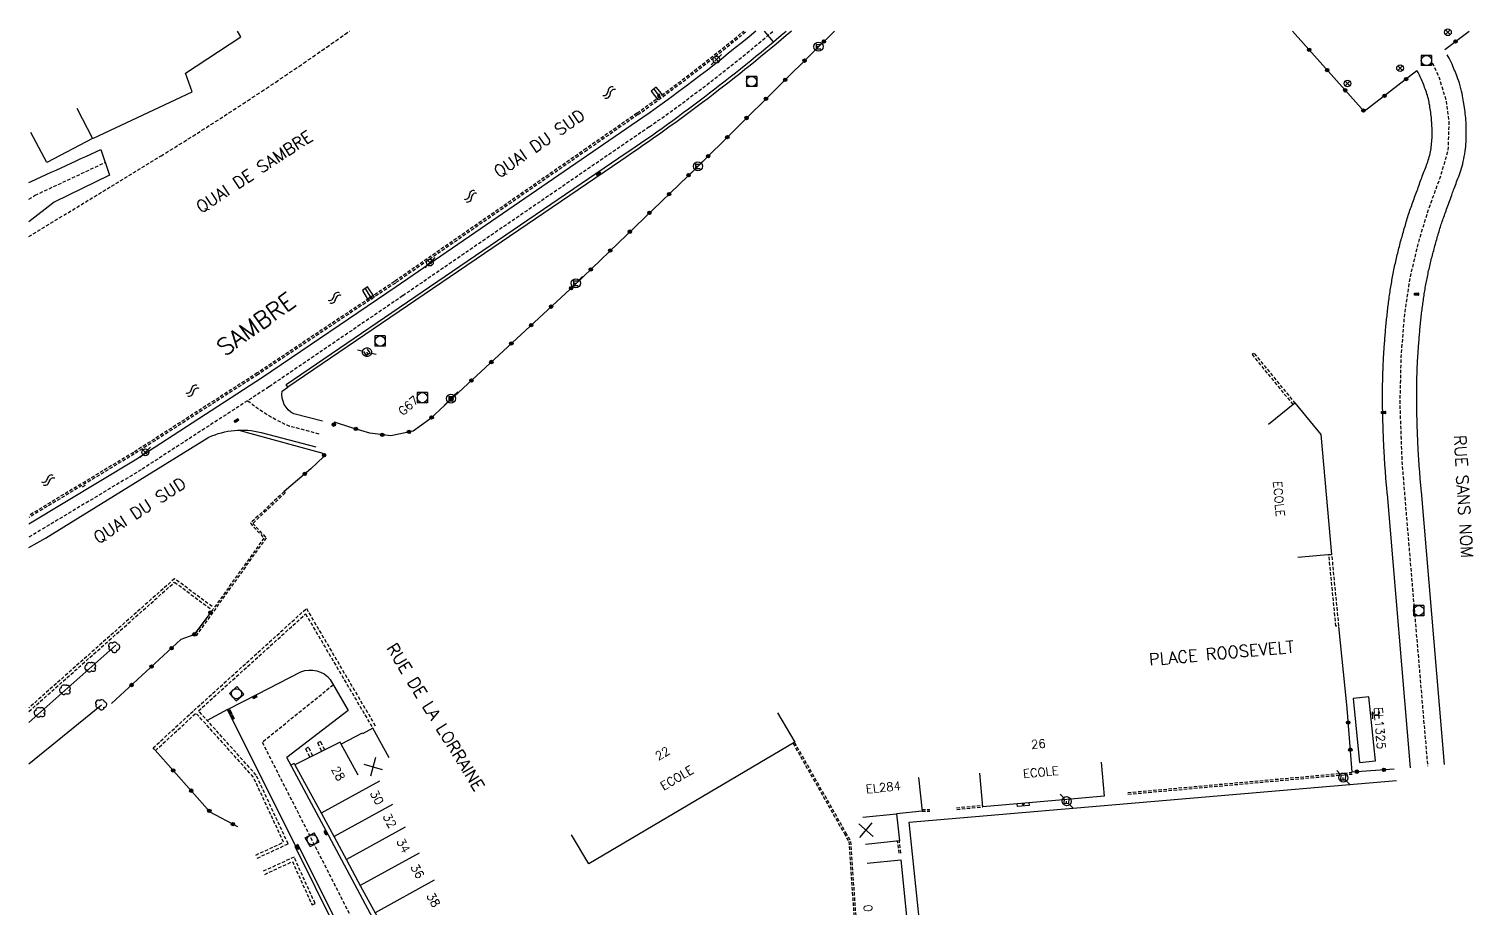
# Model space of a CAD drawing. Header units: millimetres. Extents: x 152000 to 153000, y 121000 to 122000.
# Drawn here: x 152000 to 152212.6, y 121870.9 to 122000.3 of the extents above; entities that cross this region are included whole.
import ezdxf
from ezdxf.enums import TextEntityAlignment as Align

# ---------------------------------------------------------------- set-up
doc = ezdxf.new("R2010")
doc.units = ezdxf.units.MM
doc.linetypes.add('DASHED', pattern=[0.75, 0.5, -0.25])
doc.layers.get('0').update_dxf_attribs({"linetype": 'CONTINUOUS'})
for name, color, linetype in [('W0001', 6, 'DASHED'), ('W0008', 7, 'CONTINUOUS'), ('W0100', 7, 'CONTINUOUS'), ('W0105', 7, 'CONTINUOUS'), ('W0112', 1, 'DASHED'), ('W0300', 7, 'CONTINUOUS'), ('W0302', 3, 'CONTINUOUS'), ('W0322', 7, 'CONTINUOUS'), ('W0334', 7, 'CONTINUOUS'), ('W0400', 7, 'CONTINUOUS'), ('W0420', 7, 'CONTINUOUS'), ('W0454', 7, 'CONTINUOUS'), ('W0469', 7, 'CONTINUOUS'), ('W0471', 7, 'CONTINUOUS'), ('W0500', 5, 'DASHED'), ('W0984', 7, 'CONTINUOUS'), ('W0989', 7, 'CONTINUOUS'), ('W0991', 7, 'CONTINUOUS'), ('W1102', 7, 'CONTINUOUS')]:
    doc.layers.add(name, color=color, linetype=linetype)
doc.styles.get("Standard").update_dxf_attribs({"font": 'romans.shx', "width": 0.85})

# ---------------------------------------------------------------- blocks, each defined once
blk = doc.blocks.new('t991o')
at = {"color": 0, "linetype": 'Continuous'}
for p, q in [((-1, 1), (1, -1)), ((-1, -1), (1, 1))]:
    blk.add_line(p, q, dxfattribs=at)
blk = doc.blocks.new('t322o')
at = {"color": 0, "linetype": 'Continuous'}
for radius in [0.25, 0.15]:
    blk.add_circle((0, 0), radius, dxfattribs=at)
blk = doc.blocks.new('T471')
for p, q in [((-0.333334, 0.333334), (-0.333334, -0.333334)), ((-0.333334, 0.333334), (0.333334, 0.333334)), ((-0.333334, 0), (0, 0)), ((0.500001, 0.500001), (1.000002, 1.000002)), ((-0.500001, -0.500001), (-1.000002, -1.000002)), ((-0.333334, -0.333334), (0.333334, -0.333334))]:
    blk.add_line(p, q)
blk.add_ellipse((0, 0), major_axis=(0.471405, 0.471405), ratio=1, start_param=5.4977871438, end_param=11.780972451)
blk = doc.blocks.new('T300')
for p, q in [((-0.8, 0.51), (-0.86, 0.34)), ((-0.86, 0.34), (-0.86, 0.17)), ((-0.86, 0.17), (-0.74, 0.06)), ((-0.69, 0.63), (-0.8, 0.51)), ((-0.8, -0.06), (-0.74, 0.06)), ((-0.74, 0.06), (-0.69, 0.11)), ((-0.57, 0.69), (-0.69, 0.63)), ((-0.46, 0.69), (-0.57, 0.69)), ((-0.29, 0.63), (-0.46, 0.69)), ((-0.29, 0.63), (-0.17, 0.74)), ((-0.23, 0.57), (-0.29, 0.63)), ((-0.17, 0.74), (-0.06, 0.8)), ((-0.06, 0.8), (0.06, 0.8)), ((0.06, 0.8), (0.23, 0.74)), ((0.23, 0.74), (0.34, 0.63)), ((0.34, 0.63), (0.4, 0.51)), ((0.46, 0.46), (0.34, 0.46)), ((0.4, 0.51), (0.4, 0.46)), ((0.57, 0.4), (0.46, 0.46)), ((0.57, 0.4), (0.69, 0.29)), ((0.69, 0.29), (0.74, 0.17)), ((0.74, 0.06), (0.69, -0.17)), ((0.74, 0.17), (0.74, 0.06)), ((-0.8, -0.17), (-0.8, -0.06)), ((-0.8, -0.23), (-0.8, -0.17)), ((-0.74, -0.34), (-0.8, -0.23)), ((-0.69, -0.4), (-0.74, -0.34)), ((-0.51, -0.46), (-0.69, -0.4)), ((-0.4, -0.46), (-0.51, -0.46)), ((-0.4, -0.46), (-0.34, -0.46)), ((-0.34, -0.46), (-0.34, -0.4)), ((-0.34, -0.51), (-0.34, -0.46)), ((-0.29, -0.63), (-0.34, -0.51)), ((-0.17, -0.74), (-0.29, -0.63)), ((-0.06, -0.8), (-0.17, -0.74)), ((0.06, -0.8), (-0.06, -0.8)), ((0.17, -0.74), (0.06, -0.8)), ((0.23, -0.69), (0.17, -0.74)), ((0.29, -0.46), (0.23, -0.46)), ((0.29, -0.63), (0.23, -0.69)), ((0.46, -0.4), (0.29, -0.46)), ((0.34, -0.51), (0.29, -0.63)), ((0.34, -0.51), (0.34, -0.46)), ((0.57, -0.34), (0.46, -0.4)), ((0.63, -0.29), (0.57, -0.34)), ((0.69, -0.17), (0.63, -0.29))]:
    blk.add_line(p, q)
blk = doc.blocks.new('T454')
for p, q in [((-0.25, 0.25), (0.25, -0.25)), ((-0.25, -0.25), (0.25, 0.25)), ((0.75, 0.75), (0.375, 0.375)), ((-0.375, -0.375), (-0.75, -0.75))]:
    blk.add_line(p, q)
blk.add_ellipse((0, 0), major_axis=(0.354, 0.354), ratio=1, start_param=5.497787143782138, end_param=11.78097245096172)
blk = doc.blocks.new('T420')
for p, q in [((0.75, 0.75), (-0.75, 0.75)), ((-0.75, 0.75), (-0.75, -0.75)), ((0.75, 0.75), (0.75, -0.75)), ((0.75, -0.75), (-0.75, -0.75))]:
    blk.add_line(p, q)
blk.add_ellipse((0, 0), major_axis=(-0.53, 0.53), ratio=1, start_param=3.926991, end_param=10.210176)
blk = doc.blocks.new('t500o')
at = {"color": 0, "linetype": 'Continuous'}
for centre, start, end in [((-0.5, 0.625), 216.8699, 323.1301), ((0.5, -0.125), 36.8699, 143.1301), ((0.5, -0.625), 36.8699, 143.1301), ((-0.5, 0.125), 216.8699, 323.1301)]:
    blk.add_arc(centre, 0.625, start, end, dxfattribs=at)
blk = doc.blocks.new('T400')
for p, q in [((-0.15, 0.3), (0.15, 0.3)), ((-0.15, -0.25), (-0.15, 0.3)), ((-0.15, 0.15), (0.15, 0.15)), ((-0.15, 0), (0.15, 0)), ((0.15, 0.3), (0.15, -0.25)), ((-0.15, -0.15), (0.15, -0.15)), ((-0.15, -0.25), (-0.15, -0.3)), ((-0.15, -0.3), (0.15, -0.3)), ((0.15, -0.3), (0.15, -0.25))]:
    blk.add_line(p, q)
blk = doc.blocks.new('t105o')
for p, q in [((-0.5, 0), (0.5, 0)), ((0.5, 0), (0.2, 0.1)), ((0.5, 0), (0.2, -0.1))]:
    blk.add_line(p, q)
blk = doc.blocks.new('T469')
at = {"color": 0, "linetype": 'Continuous', "flags": 128}
for points in [[(-0.35, 0.35), (0.35, -0.35)], [(-0.35, -0.35), (0.35, 0.35)]]:
    blk.add_lwpolyline(points, dxfattribs=at)
at = {"color": 0, "linetype": 'Continuous'}
blk.add_circle((0, 0), 0.5, dxfattribs=at)

msp = doc.modelspace()

# ---------------------------------------------------------------- linework, layer by layer
at = {"layer": 'W0001'}
for p, q in [((152000.93, 121975.82), (152011.24, 121980.66)), ((152000, 121975.24), (152000.93, 121975.82))]:
    msp.add_line(p, q, dxfattribs=at)
for points in [[(152109.58, 122000, -0.023191), (152091.33, 121985.89), (152055.01, 121961), (152035.33, 121947.6), (152016.52, 121935.4), (152000, 121925.48)], [(152042.74, 121940.66), (152038.37, 121941.82, -0.067956), (152032.21, 121945.58)]]:
    msp.add_lwpolyline(points, format="xyb", dxfattribs=at)
at = {"layer": 'W0001', "flags": 128}
for points in [[(152206.6, 121995.31), (152207.56, 121993.24), (152208.64, 121989.69), (152209.03, 121986.58), (152208.9, 121982.38), (152207.71, 121978.36), (152206, 121973.68), (152204.64, 121969.31), (152203.31, 121963.77), (152202.49, 121958.34), (152201.98, 121952.1), (152201.81, 121945.05), (152202.12, 121936.6), (152202.94, 121926.64), (152203.68, 121917.87), (152205.9, 121891.76)], [(152050.59, 121863.38), (152034.36, 121895.31), (152044.81, 121903.76)]]:
    msp.add_lwpolyline(points, dxfattribs=at)
at = {"layer": 'W0008'}
for p, q in [((152009.87, 121982.22), (152010.6, 121982.55)), ((152010.6, 121982.55), (152011.88, 121978.77)), ((152005.48, 121980.2), (152006.21, 121980.54)), ((152006.21, 121980.54), (152006.94, 121980.87)), ((152006.94, 121980.87), (152007.67, 121981.21)), ((152007.67, 121981.21), (152008.4, 121981.55)), ((152008.4, 121981.55), (152009.14, 121981.88)), ((152009.14, 121981.88), (152009.87, 121982.22)), ((152001.09, 121978.19), (152001.82, 121978.53)), ((152001.82, 121978.53), (152002.55, 121978.86)), ((152002.55, 121978.86), (152003.28, 121979.2)), ((152003.28, 121979.2), (152004.01, 121979.53)), ((152011.88, 121978.77), (152003.7, 121974.78)), ((152004.01, 121979.53), (152004.75, 121979.87)), ((152004.75, 121979.87), (152005.48, 121980.2)), ((152000, 121977.7), (152000.35, 121977.86)), ((152000.35, 121977.86), (152001.09, 121978.19)), ((152003.7, 121974.78), (152000, 121971.9))]:
    msp.add_line(p, q, dxfattribs=at)
for points in [[(152107.02, 122000, -0.02121), (152090.39, 121987.25), (152054.08, 121962.36), (152034.41, 121948.97), (152015.64, 121936.8), (152000, 121927.4)], [(152043.23, 121942.54), (152039.02, 121943.65, -0.334247), (152037.3, 121946.98), (152038.14, 121947.57), (152037.89, 121947.94), (152086.85, 121981.31, 0.029117), (152111.48, 122000)], [(152000, 121923.94), (152002.45, 121925.35), (152026.5, 121940.21, -0.166164), (152034.17, 121940.91), (152042.25, 121938.79)], [(152051.06, 121856.33), (152051.47, 121856.54), (152039.61, 121880.23), (152039.26, 121880.06), (152029.22, 121900.1), (152033.66, 121902.36), (152040.05, 121905.65, -0.332803), (152044.36, 121904.55), (152047.02, 121899.99), (152037.96, 121893.06)]]:
    msp.add_lwpolyline(points, format="xyb", dxfattribs=at)
at = {"layer": 'W0008', "flags": 128}
msp.add_lwpolyline([(152208.4, 121892), (152204.99, 121932.23), (152204.96, 121932.5), (152204.94, 121932.74), (152204.92, 121932.98), (152204.9, 121933.23), (152204.88, 121933.47), (152204.85, 121933.72), (152204.83, 121933.96), (152204.81, 121934.2), (152204.79, 121934.45), (152204.77, 121934.69), (152204.75, 121934.93), (152204.74, 121935.18), (152204.72, 121935.42), (152204.7, 121935.66), (152204.68, 121935.91), (152204.67, 121936.15), (152204.65, 121936.39), (152204.63, 121936.64), (152204.62, 121936.88), (152204.6, 121937.13), (152204.59, 121937.37), (152204.57, 121937.61), (152204.56, 121937.86), (152204.54, 121938.1), (152204.53, 121938.35), (152204.52, 121938.59), (152204.5, 121938.83), (152204.49, 121939.08), (152204.48, 121939.32), (152204.47, 121939.57), (152204.46, 121939.81), (152204.45, 121940.05), (152204.43, 121940.3), (152204.42, 121940.54), (152204.42, 121940.79), (152204.41, 121941.03), (152204.4, 121941.27), (152204.39, 121941.52), (152204.38, 121941.76), (152204.37, 121942.01), (152204.37, 121942.25), (152204.36, 121942.5), (152204.35, 121942.74), (152204.35, 121942.98), (152204.34, 121943.23), (152204.34, 121943.47), (152204.33, 121943.71), (152204.33, 121943.95), (152204.32, 121944.2), (152204.32, 121944.44), (152204.32, 121944.68), (152204.31, 121944.92), (152204.31, 121945.16), (152204.31, 121945.4), (152204.31, 121945.64), (152204.31, 121945.87), (152204.31, 121946.11), (152204.31, 121946.35), (152204.31, 121946.59), (152204.31, 121946.83), (152204.31, 121947.07), (152204.31, 121947.3), (152204.31, 121947.54), (152204.31, 121947.78), (152204.32, 121948.02), (152204.32, 121948.25), (152204.33, 121948.49), (152204.33, 121948.73), (152204.34, 121948.96), (152204.34, 121949.2), (152204.35, 121949.43), (152204.36, 121949.67), (152204.37, 121949.9), (152204.37, 121950.14), (152204.38, 121950.37), (152204.39, 121950.61), (152204.4, 121950.84), (152204.42, 121951.08), (152204.43, 121951.31), (152204.44, 121951.54), (152204.45, 121951.78), (152204.47, 121952.01), (152204.48, 121952.24), (152204.5, 121952.49), (152204.51, 121952.73), (152204.53, 121952.98), (152204.55, 121953.22), (152204.57, 121953.46), (152204.58, 121953.71), (152204.6, 121953.95), (152204.62, 121954.19), (152204.64, 121954.44), (152204.66, 121954.68), (152204.68, 121954.92), (152204.7, 121955.16), (152204.72, 121955.4), (152204.74, 121955.64), (152204.76, 121955.88), (152204.78, 121956.12), (152204.8, 121956.36), (152204.83, 121956.6), (152204.85, 121956.84), (152204.88, 121957.08), (152204.9, 121957.31), (152204.93, 121957.55), (152204.95, 121957.79), (152204.98, 121958.03), (152205, 121958.26), (152205.03, 121958.5), (152205.06, 121958.73), (152205.09, 121958.97), (152205.12, 121959.2), (152205.15, 121959.44), (152205.18, 121959.67), (152205.21, 121959.91), (152205.24, 121960.14), (152205.28, 121960.37), (152205.31, 121960.6), (152205.35, 121960.84), (152205.38, 121961.07), (152205.42, 121961.3), (152205.46, 121961.53), (152205.49, 121961.76), (152205.53, 121961.99), (152205.57, 121962.22), (152205.61, 121962.45), (152205.65, 121962.68), (152205.69, 121962.91), (152205.74, 121963.13), (152205.78, 121963.36), (152205.82, 121963.58), (152205.87, 121963.81), (152205.92, 121964.04), (152205.97, 121964.26), (152206.01, 121964.49), (152206.06, 121964.72), (152206.12, 121964.94), (152206.17, 121965.17), (152206.22, 121965.4), (152206.27, 121965.63), (152206.33, 121965.86), (152206.38, 121966.08), (152206.44, 121966.31), (152206.5, 121966.54), (152206.56, 121966.77), (152206.61, 121967), (152206.67, 121967.23), (152206.74, 121967.46), (152206.8, 121967.69), (152206.86, 121967.92), (152206.92, 121968.15), (152206.99, 121968.38), (152207.05, 121968.61), (152207.11, 121968.85), (152207.18, 121969.08), (152207.25, 121969.31), (152207.31, 121969.54), (152207.38, 121969.78), (152207.45, 121970.01), (152207.52, 121970.24), (152207.59, 121970.48), (152207.66, 121970.71), (152207.73, 121970.94), (152207.79, 121971.17), (152207.86, 121971.37), (152207.92, 121971.57), (152207.99, 121971.77), (152208.06, 121971.98), (152208.13, 121972.19), (152208.21, 121972.41), (152208.29, 121972.62), (152208.37, 121972.85), (152208.45, 121973.07), (152208.54, 121973.3), (152208.62, 121973.54), (152208.71, 121973.78, 0.000088), (152208.71, 121973.78), (152208.8, 121974.02), (152208.9, 121974.27), (152208.99, 121974.52), (152209.08, 121974.78), (152209.18, 121975.04), (152209.27, 121975.31), (152209.37, 121975.58), (152209.46, 121975.84), (152209.53, 121976.04), (152209.59, 121976.23), (152209.66, 121976.43), (152209.74, 121976.63), (152209.82, 121976.84), (152209.91, 121977.07), (152210, 121977.3, 0.000034), (152210, 121977.3), (152210.09, 121977.53), (152210.18, 121977.78), (152210.28, 121978.04), (152210.38, 121978.31), (152210.48, 121978.58), (152210.59, 121978.87), (152210.69, 121979.17), (152210.79, 121979.48), (152210.89, 121979.79), (152210.98, 121980.12), (152211.07, 121980.46), (152211.16, 121980.81), (152211.24, 121981.17), (152211.31, 121981.55), (152211.38, 121981.93), (152211.43, 121982.31), (152211.48, 121982.66), (152211.51, 121983), (152211.54, 121983.33), (152211.56, 121983.67), (152211.58, 121984), (152211.59, 121984.32), (152211.6, 121984.65), (152211.6, 121984.98), (152211.6, 121985.3), (152211.6, 121985.62), (152211.59, 121985.94), (152211.58, 121986.26), (152211.56, 121986.57), (152211.54, 121986.88), (152211.51, 121987.2), (152211.48, 121987.5), (152211.45, 121987.81), (152211.42, 121988.11), (152211.38, 121988.42), (152211.34, 121988.72), (152211.3, 121989.01), (152211.26, 121989.31), (152211.21, 121989.6), (152211.16, 121989.89), (152211.11, 121990.18), (152211.06, 121990.47), (152211, 121990.79), (152210.91, 121991.17), (152210.82, 121991.56), (152210.71, 121991.94), (152210.6, 121992.3), (152210.49, 121992.64), (152210.38, 121992.96), (152210.26, 121993.26), (152210.15, 121993.55), (152210.04, 121993.82), (152209.94, 121994.07), (152209.84, 121994.31), (152209.74, 121994.56), (152209.63, 121994.83), (152209.5, 121995.12), (152209.37, 121995.41), (152209.23, 121995.7), (152209.09, 121995.99), (152208.94, 121996.27), (152208.81, 121996.51)], format="xyb", dxfattribs=at)
for points in [[(152203.39, 121891.52), (152199.98, 121931.78), (152199.96, 121932.03), (152199.94, 121932.28), (152199.91, 121932.53), (152199.89, 121932.78), (152199.87, 121933.03), (152199.85, 121933.29), (152199.82, 121933.54), (152199.8, 121933.79), (152199.78, 121934.04), (152199.76, 121934.29), (152199.74, 121934.54), (152199.72, 121934.8), (152199.7, 121935.05), (152199.69, 121935.3), (152199.67, 121935.55), (152199.65, 121935.8), (152199.63, 121936.05), (152199.62, 121936.31), (152199.6, 121936.56), (152199.58, 121936.81), (152199.57, 121937.06), (152199.55, 121937.31), (152199.54, 121937.57), (152199.52, 121937.82), (152199.51, 121938.07), (152199.5, 121938.32), (152199.48, 121938.57), (152199.47, 121938.83), (152199.46, 121939.08), (152199.45, 121939.33), (152199.43, 121939.58), (152199.42, 121939.84), (152199.41, 121940.09), (152199.4, 121940.34), (152199.39, 121940.59), (152199.38, 121940.84), (152199.37, 121941.1), (152199.36, 121941.35), (152199.36, 121941.6), (152199.35, 121941.85), (152199.34, 121942.11), (152199.33, 121942.36), (152199.33, 121942.61), (152199.32, 121942.86), (152199.32, 121943.12), (152199.31, 121943.37), (152199.31, 121943.62), (152199.3, 121943.87), (152199.3, 121944.12), (152199.29, 121944.36), (152199.29, 121944.61), (152199.29, 121944.86), (152199.28, 121945.11), (152199.28, 121945.36), (152199.28, 121945.61), (152199.28, 121945.86), (152199.28, 121946.11), (152199.28, 121946.35), (152199.28, 121946.6), (152199.28, 121946.85), (152199.28, 121947.1), (152199.28, 121947.35), (152199.29, 121947.6), (152199.29, 121947.85), (152199.29, 121948.09), (152199.3, 121948.34), (152199.3, 121948.59), (152199.31, 121948.84), (152199.31, 121949.09), (152199.32, 121949.34), (152199.33, 121949.59), (152199.33, 121949.83), (152199.34, 121950.08), (152199.35, 121950.33), (152199.36, 121950.58), (152199.37, 121950.83), (152199.38, 121951.08), (152199.39, 121951.32), (152199.41, 121951.57), (152199.42, 121951.82), (152199.43, 121952.07), (152199.45, 121952.32), (152199.47, 121952.57), (152199.48, 121952.82), (152199.5, 121953.07), (152199.52, 121953.32), (152199.53, 121953.57), (152199.55, 121953.82), (152199.57, 121954.08), (152199.59, 121954.33), (152199.61, 121954.58), (152199.63, 121954.83), (152199.65, 121955.08), (152199.67, 121955.33), (152199.69, 121955.58), (152199.71, 121955.83), (152199.73, 121956.08), (152199.75, 121956.34), (152199.78, 121956.59), (152199.8, 121956.84), (152199.82, 121957.09), (152199.85, 121957.34), (152199.87, 121957.59), (152199.9, 121957.84), (152199.93, 121958.09), (152199.95, 121958.34), (152199.98, 121958.59), (152200.01, 121958.84), (152200.04, 121959.09), (152200.07, 121959.34), (152200.1, 121959.59), (152200.13, 121959.84), (152200.17, 121960.09), (152200.2, 121960.34), (152200.23, 121960.59), (152200.27, 121960.84), (152200.3, 121961.09), (152200.34, 121961.34), (152200.38, 121961.59), (152200.41, 121961.84), (152200.45, 121962.09), (152200.49, 121962.33), (152200.53, 121962.58), (152200.58, 121962.83), (152200.62, 121963.08), (152200.66, 121963.33), (152200.71, 121963.58), (152200.75, 121963.83), (152200.8, 121964.07), (152200.85, 121964.32), (152200.9, 121964.57), (152200.95, 121964.82), (152201, 121965.07), (152201.05, 121965.31), (152201.1, 121965.56), (152201.16, 121965.81), (152201.21, 121966.05), (152201.27, 121966.3), (152201.32, 121966.55), (152201.38, 121966.79), (152201.44, 121967.04), (152201.5, 121967.28), (152201.56, 121967.53), (152201.62, 121967.77), (152201.69, 121968.02), (152201.75, 121968.26), (152201.81, 121968.5), (152201.88, 121968.75), (152201.94, 121968.99), (152202.01, 121969.24), (152202.07, 121969.48), (152202.14, 121969.72), (152202.21, 121969.97), (152202.28, 121970.21), (152202.35, 121970.45), (152202.41, 121970.7), (152202.48, 121970.94), (152202.55, 121971.18), (152202.63, 121971.42), (152202.7, 121971.67), (152202.77, 121971.91), (152202.84, 121972.15), (152202.91, 121972.39), (152202.99, 121972.63), (152203.06, 121972.88), (152203.14, 121973.12), (152203.22, 121973.37), (152203.3, 121973.61), (152203.39, 121973.85), (152203.47, 121974.09), (152203.56, 121974.33), (152203.65, 121974.58), (152203.73, 121974.82), (152203.82, 121975.06), (152203.91, 121975.3), (152204, 121975.54), (152204.09, 121975.78), (152204.18, 121976.02), (152204.27, 121976.26), (152204.36, 121976.5), (152204.45, 121976.74), (152204.53, 121976.98), (152204.62, 121977.22), (152204.7, 121977.46), (152204.78, 121977.7), (152204.86, 121977.94), (152204.95, 121978.17), (152205.04, 121978.41), (152205.13, 121978.64), (152205.22, 121978.88), (152205.31, 121979.11), (152205.4, 121979.35), (152205.49, 121979.58), (152205.58, 121979.82), (152205.67, 121980.05), (152205.75, 121980.29), (152205.84, 121980.52), (152205.92, 121980.76), (152206, 121981), (152206.07, 121981.24), (152206.14, 121981.48), (152206.21, 121981.72), (152206.27, 121981.96), (152206.32, 121982.21), (152206.37, 121982.46), (152206.41, 121982.71), (152206.45, 121982.96), (152206.48, 121983.21), (152206.5, 121983.47), (152206.53, 121983.73), (152206.54, 121983.98), (152206.56, 121984.23), (152206.57, 121984.49), (152206.58, 121984.74), (152206.58, 121985), (152206.58, 121985.25), (152206.57, 121985.51), (152206.57, 121985.76), (152206.55, 121986.01), (152206.54, 121986.27), (152206.52, 121986.52), (152206.5, 121986.77), (152206.48, 121987.02), (152206.46, 121987.28), (152206.43, 121987.53), (152206.4, 121987.78), (152206.36, 121988.03), (152206.33, 121988.28), (152206.29, 121988.54), (152206.25, 121988.79), (152206.21, 121989.04), (152206.16, 121989.29), (152206.12, 121989.54), (152206.07, 121989.79), (152206.02, 121990.04), (152205.95, 121990.28), (152205.89, 121990.53), (152205.81, 121990.77), (152205.73, 121991), (152205.65, 121991.24), (152205.56, 121991.47), (152205.47, 121991.71), (152205.38, 121991.94), (152205.29, 121992.17), (152205.19, 121992.41), (152205.1, 121992.64), (152205, 121992.85), (152204.91, 121993.07), (152204.81, 121993.28), (152204.71, 121993.49), (152204.61, 121993.7), (152204.5, 121993.91), (152204.39, 121994.12)], [(152043.32, 121937.78), (152032.19, 121940.85), (152030.8, 121941.24)], [(152131.28, 121867.02), (152129.57, 121883.53), (152201.31, 121889.68)]]:
    msp.add_lwpolyline(points, dxfattribs=at)
at = {"layer": 'W0008'}
msp.add_lwpolyline([(152052.98, 121864.97), (152044.16, 121881.5), (152037.96, 121893.06)], dxfattribs=at)
at = {"layer": 'W0100'}
for p, q in [((152091.99, 121991.44), (152092.98, 121990.18)), ((152092.98, 121990.18), (152092.47, 121990.47)), ((152092.98, 121990.18), (152092.83, 121990.74)), ((152049.48, 121962.08), (152050.49, 121960.46)), ((152050.49, 121960.46), (152050.05, 121960.78)), ((152050.49, 121960.46), (152050.4, 121961)), ((152007.89, 121932.88), (152008.34, 121933.16)), ((152146.35, 121886.31), (152146.24, 121886.06)), ((152146.35, 121886.31), (152146.51, 121886.08)), ((152146.39, 121885.92), (152146.35, 121886.31))]:
    msp.add_line(p, q, dxfattribs=at)
at = {"layer": 'W0100', "flags": 128}
for points in [[(152093.37, 121990.5), (152092.36, 121991.73), (152091.62, 121991.15), (152092.6, 121989.86), (152092.6, 121989.86)], [(152050.89, 121960.84), (152049.86, 121962.35), (152049.11, 121961.81), (152049.99, 121960.26), (152049.99, 121960.26)], [(152182.5, 121942.12), (152186.38, 121945.28), (152190.2, 121940.59), (152191.78, 121922.92), (152186.8, 121922.47)], [(152195.9, 121892.31), (152198.22, 121892.55), (152197.25, 121901.97), (152194.93, 121901.74), (152195.9, 121892.31), (152195.9, 121892.31)], [(152110.21, 121899.6), (152112.75, 121895.29), (152082.44, 121877.37), (152079.89, 121881.68), (152079.89, 121881.68)], [(152198.74, 121899.31), (152197.8, 121899.26)], [(152157.83, 121892.35), (152158.27, 121887.37), (152152.26, 121886.83), (152140.43, 121885.78), (152139.99, 121890.76), (152139.99, 121890.76)], [(152130.98, 121890.11), (152131.48, 121885.14), (152127.74, 121884.76), (152128.14, 121880.76), (152123.17, 121880.26), (152123.17, 121880.26)], [(152147.21, 121886.38), (152147.24, 121886), (152145.54, 121885.84), (152145.5, 121886.23), (152145.5, 121886.23)], [(152123.39, 121877.47), (152128.36, 121877.97), (152129.55, 121866.26), (152128.12, 121864.67), (152122.3, 121864.17), (152121.87, 121869.16), (152121.87, 121869.16)]]:
    msp.add_lwpolyline(points, dxfattribs=at)
at = {"layer": 'W0100'}
msp.add_lwpolyline([(152053.06, 121893), (152050.62, 121897.37), (152049.12, 121896.53), (152049.04, 121896.62), (152045.97, 121894.99), (152045.81, 121895.3), (152039.13, 121891.99), (152043.07, 121884.78), (152044.93, 121881.39), (152046.77, 121877.96), (152048.83, 121874.09), (152051.04, 121870.09), (152053.37, 121865.76), (152053.57, 121865.4)], dxfattribs=at)
at = {"layer": 'W0112'}
for p, q in [((152046.54, 121999.54), (152047.18, 122000)), ((152043.16, 121997.16), (152043.84, 121997.63)), ((152043.84, 121997.63), (152044.51, 121998.11)), ((152044.51, 121998.11), (152045.19, 121998.58)), ((152045.19, 121998.58), (152045.86, 121999.06)), ((152045.86, 121999.06), (152046.54, 121999.54)), ((152040.44, 121995.27), (152041.12, 121995.74)), ((152041.12, 121995.74), (152041.8, 121996.21)), ((152041.8, 121996.21), (152042.48, 121996.68)), ((152042.48, 121996.68), (152043.16, 121997.16)), ((152037.01, 121992.94), (152037.7, 121993.41)), ((152037.7, 121993.41), (152038.38, 121993.87)), ((152038.38, 121993.87), (152039.07, 121994.34)), ((152039.07, 121994.34), (152039.75, 121994.8)), ((152039.75, 121994.8), (152040.44, 121995.27)), ((152033.57, 121990.65), (152034.26, 121991.1)), ((152034.26, 121991.1), (152034.95, 121991.56)), ((152034.95, 121991.56), (152035.64, 121992.02)), ((152035.64, 121992.02), (152036.33, 121992.48)), ((152036.33, 121992.48), (152037.01, 121992.94)), ((152030.81, 121988.83), (152031.5, 121989.28)), ((152031.5, 121989.28), (152032.19, 121989.74)), ((152032.19, 121989.74), (152032.88, 121990.19)), ((152032.88, 121990.19), (152033.57, 121990.65)), ((152027.47, 121986.66), (152028.13, 121987.09)), ((152028.13, 121987.09), (152028.79, 121987.52)), ((152028.79, 121987.52), (152029.45, 121987.95)), ((152029.45, 121987.95), (152030.11, 121988.38)), ((152030.11, 121988.38), (152030.81, 121988.83)), ((152024.14, 121984.54), (152024.81, 121984.96)), ((152024.81, 121984.96), (152025.47, 121985.38)), ((152025.47, 121985.38), (152026.14, 121985.81)), ((152026.14, 121985.81), (152026.8, 121986.23)), ((152026.8, 121986.23), (152027.47, 121986.66)), ((152020.8, 121982.45), (152021.47, 121982.86)), ((152021.47, 121982.86), (152022.14, 121983.28)), ((152022.14, 121983.28), (152022.81, 121983.7)), ((152022.81, 121983.7), (152023.47, 121984.12)), ((152023.47, 121984.12), (152024.14, 121984.54)), ((152000, 121969.74), (152019.45, 121981.62)), ((152019.45, 121981.62), (152020.13, 121982.04)), ((152020.13, 121982.04), (152020.8, 121982.45)), ((152037.58, 121932.19), (152032.6, 121927.53)), ((152037.75, 121932.01), (152032.95, 121927.52)), ((152037.58, 121932.19), (152037.75, 121932.01)), ((152032.6, 121927.53), (152034.6, 121925.35)), ((152032.95, 121927.52), (152034.92, 121925.37)), ((152034.92, 121925.37), (152024.62, 121910.98)), ((152034.6, 121925.35), (152027.12, 121914.9)), ((152026.97, 121914.7), (152024.42, 121911.13)), ((152024.62, 121910.98), (152024.42, 121911.13)), ((152018.29, 121894.45), (152024.27, 121899.95)), ((152018.63, 121894.08), (152024.6, 121899.58)), ((152018.56, 121894.16), (152018.29, 121894.45)), ((152112.49, 121895.13), (152120.01, 121881.89)), ((152112.7, 121895.26), (152120.23, 121882.02)), ((152161.78, 121887.89), (152193.6, 121890.75)), ((152161.8, 121887.64), (152193.62, 121890.5)), ((152193.6, 121890.75), (152194.75, 121890.85)), ((152193.62, 121890.5), (152194.78, 121890.61)), ((152131.47, 121885.39), (152132.62, 121885.41)), ((152131.48, 121885.14), (152132.63, 121885.16)), ((152136.56, 121885.65), (152140.41, 121886.03)), ((152136.59, 121885.4), (152140.43, 121885.78)), ((152120.01, 121881.89), (152120.7, 121880.68)), ((152120.23, 121882.02), (152120.92, 121880.8)), ((152120.7, 121880.68), (152121.85, 121864.13)), ((152120.95, 121880.69), (152122.1, 121864.15)), ((152128.1, 121878.96), (152127.89, 121880.73)), ((152128.35, 121878.98), (152128.14, 121880.76))]:
    msp.add_line(p, q, dxfattribs=at)
for points in [[(152105.64, 122000, -0.018289), (152089.66, 121987.69), (152082.18, 121982.47), (152053.95, 121962.9), (152033.76, 121949.45), (152015.52, 121937.73), (152000, 121928.38, -0.025999)], [(152105.24, 122000, -0.018005), (152089.51, 121987.9), (152082.03, 121982.69), (152053.8, 121963.11), (152033.62, 121949.66), (152015.38, 121937.95), (152000, 121928.68, -0.025996)]]:
    msp.add_lwpolyline(points, format="xyb", dxfattribs=at)
at = {"layer": 'W0112', "flags": 128}
for points in [[(152180.06, 121952.36), (152186.07, 121945.02), (152186.38, 121945.27), (152180.37, 121952.61)], [(152192.4, 121912.38), (152191.38, 121922.88), (152191.78, 121922.92), (152192.8, 121912.42)]]:
    msp.add_lwpolyline(points, close=True, dxfattribs=at)
at = {"layer": 'W0112'}
for points in [[(152026.97, 121915.28), (152021.43, 121919.37), (152000, 121900.35)], [(152000, 121899.81), (152021.45, 121918.85), (152026.73, 121914.95)], [(152024.27, 121899.95), (152040.85, 121914.97), (152051.05, 121897.62)], [(152033.62, 121878.23), (152038.16, 121880.34), (152033.46, 121890.46), (152024.97, 121899.92), (152040.73, 121914.18), (152050.62, 121897.37)], [(152033.41, 121878.68), (152037.49, 121880.58), (152033.04, 121890.18), (152024.6, 121899.58)], [(152043.56, 121894.18), (152042.95, 121895.4), (152042.49, 121895.19), (152043.1, 121893.96)], [(152041.79, 121893.31), (152041.18, 121894.55), (152040.74, 121894.31), (152041.35, 121893.09)], [(152034.71, 121875.84), (152038.79, 121877.73), (152041.68, 121871.36), (152042.13, 121871.57), (152039.03, 121878.39), (152034.5, 121876.29)]]:
    msp.add_lwpolyline(points, dxfattribs=at)
at = {"layer": 'W0302'}
msp.add_lwpolyline([(152000, 121898.21), (152012.78, 121909.59)], dxfattribs=at)
at = {"layer": 'W0302', "flags": 128}
msp.add_lwpolyline([(152000, 121892.13), (152010.69, 121900.8), (152010.69, 121900.8)], dxfattribs=at)
at = {"layer": 'W0322'}
for p, q in [((152031.21, 121999.13), (152030.73, 122000)), ((152023.04, 121993.78), (152031.21, 121999.13)), ((152024.04, 121991.03), (152023.04, 121993.78)), ((152009.5, 121984.22), (152024.04, 121991.03))]:
    msp.add_line(p, q, dxfattribs=at)
at = {"layer": 'W0322', "flags": 128}
for points in [[(152118.6, 122000), (152115.98, 121997.41), (152098.26, 121979.87), (152080.31, 121962.6), (152061.97, 121945.6), (152059.03, 121942.87), (152056.58, 121941.11), (152053.27, 121940.42), (152050.18, 121940.8), (152047.56, 121941.59), (152044.98, 121942.4), (152044.8, 121941.73), (152044.8, 121941.73)], [(152204.31, 121994.16), (152196.59, 121988.14), (152186, 122000)], [(152208.43, 121997.26), (152212.03, 122000)], [(152043.47, 121937.61), (152043.39, 121937.32), (152041.5, 121935.56), (152037.58, 121932.19), (152037.58, 121932.19)], [(152027.08, 121914.83), (152024.27, 121911.09), (152022.39, 121910.42), (152012.17, 121901.02), (152012.17, 121901.02)], [(152194, 121900.8), (152192.84, 121912.34)], [(152200.96, 121891.34), (152194.79, 121890.91), (152194, 121900.88), (152194, 121900.88)], [(152030.76, 121882.86), (152026.7, 121885.01), (152018.58, 121894.14), (152018.58, 121894.14)]]:
    msp.add_lwpolyline(points, dxfattribs=at)
at = {"layer": 'W0334'}
msp.add_lwpolyline([(152112.25, 122000, -0.029664), (152087.13, 121980.9), (152038.14, 121947.57)], format="xyb", dxfattribs=at)
for points in [[(152109.6, 121998.4), (152108.29, 122000)], [(152029.22, 121900.1), (152026.25, 121898.49)], [(152039.13, 121891.99), (152039.04, 121892.16), (152038.58, 121891.9)]]:
    msp.add_lwpolyline(points, dxfattribs=at)
at = {"layer": 'W0334', "flags": 128}
msp.add_lwpolyline([(152039.26, 121880.06), (152039.16, 121880.01), (152048.2, 121861.79), (152048.2, 121861.79)], dxfattribs=at)
at = {"layer": 'W1102'}
for p, q in [((152007.06, 121988.63), (152009.37, 121984.2)), ((152002.62, 121980.62), (152000.3, 121985.06)), ((152009.37, 121984.2), (152002.62, 121980.62)), ((152048.49, 121890.46), (152045.97, 121894.99)), ((152051.6, 121889.58), (152043.03, 121884.85)), ((152053.51, 121886.15), (152044.92, 121881.41)), ((152055.37, 121882.79), (152046.74, 121878.02)), ((152057.44, 121878.95), (152048.78, 121874.18)), ((152059.68, 121874.97), (152051, 121870.18))]:
    msp.add_line(p, q, dxfattribs=at)
at = {"layer": 'W1102', "flags": 128}
msp.add_lwpolyline([(152122.77, 121884.27), (152127.74, 121884.76), (152127.74, 121884.76)], dxfattribs=at)

# ---------------------------------------------------------------- block references
at = {"layer": 'W0105'}
for p, rotation in [((152197.8, 121899.26), 93.19564400436158), ((152198.74, 121899.31), 92.75677963751029)]:
    msp.add_blockref('t105o', p, dxfattribs=dict(at, rotation=rotation))
at = {"layer": 'W0300'}
for p in [(152012.6, 121909.26), (152010.69, 121900.8)]:
    msp.add_blockref('T300', p, dxfattribs=at)
at = {"layer": 'W0300', "rotation": 41.68070597314809}
for p in [(152009.15, 121906.36), (152005.42, 121903.04), (152001.69, 121899.71)]:
    msp.add_blockref('T300', p, dxfattribs=at)
at = {"layer": 'W0322'}
for p, rotation in [((152117.04, 121998.46), 224.6729139049212), ((152188.47, 121997.24), 131.7399496496635), ((152210.02, 121998.47), 37.23442992576601), ((152114.19, 121995.64), 224.7037832754697), ((152111.35, 121992.83), 224.7037832754697), ((152191.13, 121994.25), 131.7399496496635), ((152202.74, 121992.93), 217.9547340363334), ((152193.79, 121991.27), 131.7399496496635), ((152108.51, 121990.02), 224.7037832754697), ((152199.58, 121990.47), 217.9547340363334), ((152105.66, 121987.2), 224.7037832754697), ((152196.45, 121988.29), 131.7399496496635), ((152102.82, 121984.39), 224.7037832754697), ((152099.98, 121981.57), 224.7037832754697), ((152097.12, 121978.78), 223.9002859244548), ((152094.24, 121976), 223.9002859244548), ((152091.35, 121973.23), 223.9002859244548), ((152088.47, 121970.46), 223.9002859244548), ((152085.59, 121967.68), 223.9002859244548), ((152082.71, 121964.91), 223.9002859244548), ((152079.82, 121962.14), 222.8343840668263), ((152076.88, 121959.42), 222.8343840668263), ((152073.95, 121956.71), 222.8343840668263), ((152071.02, 121953.99), 222.8343840668263), ((152068.08, 121951.27), 222.8343840668263), ((152065.15, 121948.55), 222.8343840668263), ((152062.22, 121945.83), 222.8343840668263), ((152044.89, 121942.06), 163.1950596278571), ((152059.29, 121943.11), 222.8635253526363), ((152048.13, 121941.42), 163.1950596278571), ((152052.03, 121940.57), 172.9453022737985), ((152055.96, 121940.98), 191.8200987362674), ((152043.45, 121937.56), 255.3171659974223), ((152040.61, 121934.8), 220.7130536294333), ((152026.74, 121914.39), 233.1756942423048), ((152024.34, 121911.18), 233.1756942423048), ((152021, 121909.14), 222.6171664251063), ((152018.06, 121906.43), 222.6171664251063), ((152015.12, 121903.72), 222.6171664251063), ((152194.21, 121898.19), 94.54802701263893), ((152194.53, 121894.2), 94.54802701263893), ((152021.24, 121891.15), 131.6727574337208), ((152195.49, 121890.96), 184.5481022324267), ((152199.48, 121891.23), 184.5481022324267), ((152023.9, 121888.16), 131.6727574337208), ((152026.56, 121885.18), 131.6727574337208), ((152030.04, 121883.24), 151.9788028592147)]:
    msp.add_blockref('t322o', p, dxfattribs=dict(at, rotation=rotation))
at = {"layer": 'W0400'}
for p, rotation in [((152083.86, 121979.03), 124.2824095201623), ((152204.3, 121961.25), 90), ((152030.57, 121942.65), 125.1676122001923), ((152199.44, 121943.83), 90), ((152033.28, 121901.98), 117.5932835175784), ((152029.61, 121899.73), 206.6779615962063), ((152029.96, 121899), 206.5264776833559), ((152043.73, 121881.96), 207.991264128532), ((152039.56, 121879.82), 205.9188334757286)]:
    msp.add_blockref('T400', p, dxfattribs=dict(at, rotation=rotation))
at = {"layer": 'W0420'}
for p in [(152205.73, 121995.67), (152106.39, 121992.57), (152051.7, 121954.36), (152057.92, 121946.02), (152204.59, 121914.67)]:
    msp.add_blockref('T420', p, dxfattribs=at)
for p, rotation in [((152030.57, 121902.43), 221.9004723928926), ((152041.71, 121880.94), 208.7250817075106)]:
    msp.add_blockref('T420', p, dxfattribs=dict(at, rotation=rotation))
at = {"layer": 'W0454'}
for p in [(152101.21, 121995.79), (152059.03, 121965.91), (152017.14, 121937.97)]:
    msp.add_blockref('T454', p, dxfattribs=at)
at = {"layer": 'W0469'}
for p in [(152208.89, 121999.82), (152201.86, 121994.53), (152194.11, 121992.28)]:
    msp.add_blockref('T469', p, dxfattribs=at)
at = {"layer": 'W0471'}
for p in [(152116.24, 121997.7), (152098.49, 121980.08), (152080.52, 121962.87), (152062.13, 121945.88)]:
    msp.add_blockref('T471', p, dxfattribs=at)
for p, rotation in [((152049.76, 121952.72), 123.593368901057), ((152193.5, 121890.09), 87.54219), ((152152.77, 121886.62), 87.54219)]:
    msp.add_blockref('T471', p, dxfattribs=dict(at, rotation=rotation))
at = {"layer": 'W0500'}
for p, rotation in [((152085.41, 121990.94), 38.96843285759117), ((152065.01, 121975.67), 38.96843285759117), ((152045.01, 121960.72), 33.14638211516549), ((152024.07, 121947.05), 33.14638211516549), ((152002.84, 121933.88), 29.2855617168191)]:
    msp.add_blockref('t500o', p, dxfattribs=dict(at, rotation=rotation))
at = {"layer": 'W0991'}
for p, rotation in [((152050.66, 121891.67), 299.1303998740143), ((152123.23, 121882.35), 4.544044652151694)]:
    msp.add_blockref('t991o', p, dxfattribs=dict(at, rotation=rotation))

# ---------------------------------------------------------------- texts
at = {"layer": 'W0500'}
msp.add_text('SAMBRE', height=2.5, rotation=35.7091, dxfattribs=at).set_placement((152033.45, 121956.87), align=Align.MIDDLE)
at = {"layer": 'W0984'}
for s, rotation, p in [('G67', 41.2135, (152055.87, 121944.85)), ('ECOLE', 275.0988, (152184.02, 121931.13)), ('EL1325', 274.3942, (152198.87, 121897.37)), ('ECOLE', 30.5867, (152095.39, 121890.06)), ('ECOLE', 5.0855, (152148.97, 121890.89)), ('EL284', 5.6968, (152125.78, 121888.65))]:
    msp.add_text(s, height=1.25, rotation=rotation, dxfattribs=at).set_placement(p, align=Align.MIDDLE)
at = {"layer": 'W0989'}
for s, rotation, p in [('QUAI DU SUD', 34.7984, (152075.16, 121983.39)), ('QUAI DE SAMBRE', 33.3179, (152033.22, 121979.24)), ('RUE SANS NOM', 273.4783, (152211.2, 121931.44)), ('QUAI DU SUD', 33.0664, (152016.33, 121929.36)), ('PLACE ROOSEVELT', 5.1858, (152175.56, 121908.43)), ('RUE DE LA LORRAINE', 301.6398, (152059.86, 121898.99))]:
    msp.add_text(s, height=1.75, rotation=rotation, dxfattribs=at).set_placement(p, align=Align.MIDDLE)
at = {"layer": 'W0991'}
for s, rotation, p in [('26', 5.0855, (152148.6, 121895.04)), ('22', 30.5867, (152093.27, 121893.65)), ('28', 298.6765, (152045.54, 121890.7)), ('30', 299.0889, (152051.23, 121887.17)), ('32', 298.8641, (152053.13, 121883.74)), ('34', 298.3415, (152055.13, 121880.07)), ('36', 299.3614, (152057.21, 121876.3)), ('38', 298.9165, (152059.56, 121872.09)), ('0', 275.807, (152123.53, 121870.86))]:
    msp.add_text(s, height=1.25, rotation=rotation, dxfattribs=at).set_placement(p, align=Align.MIDDLE)

doc.saveas('drawing.dxf')
